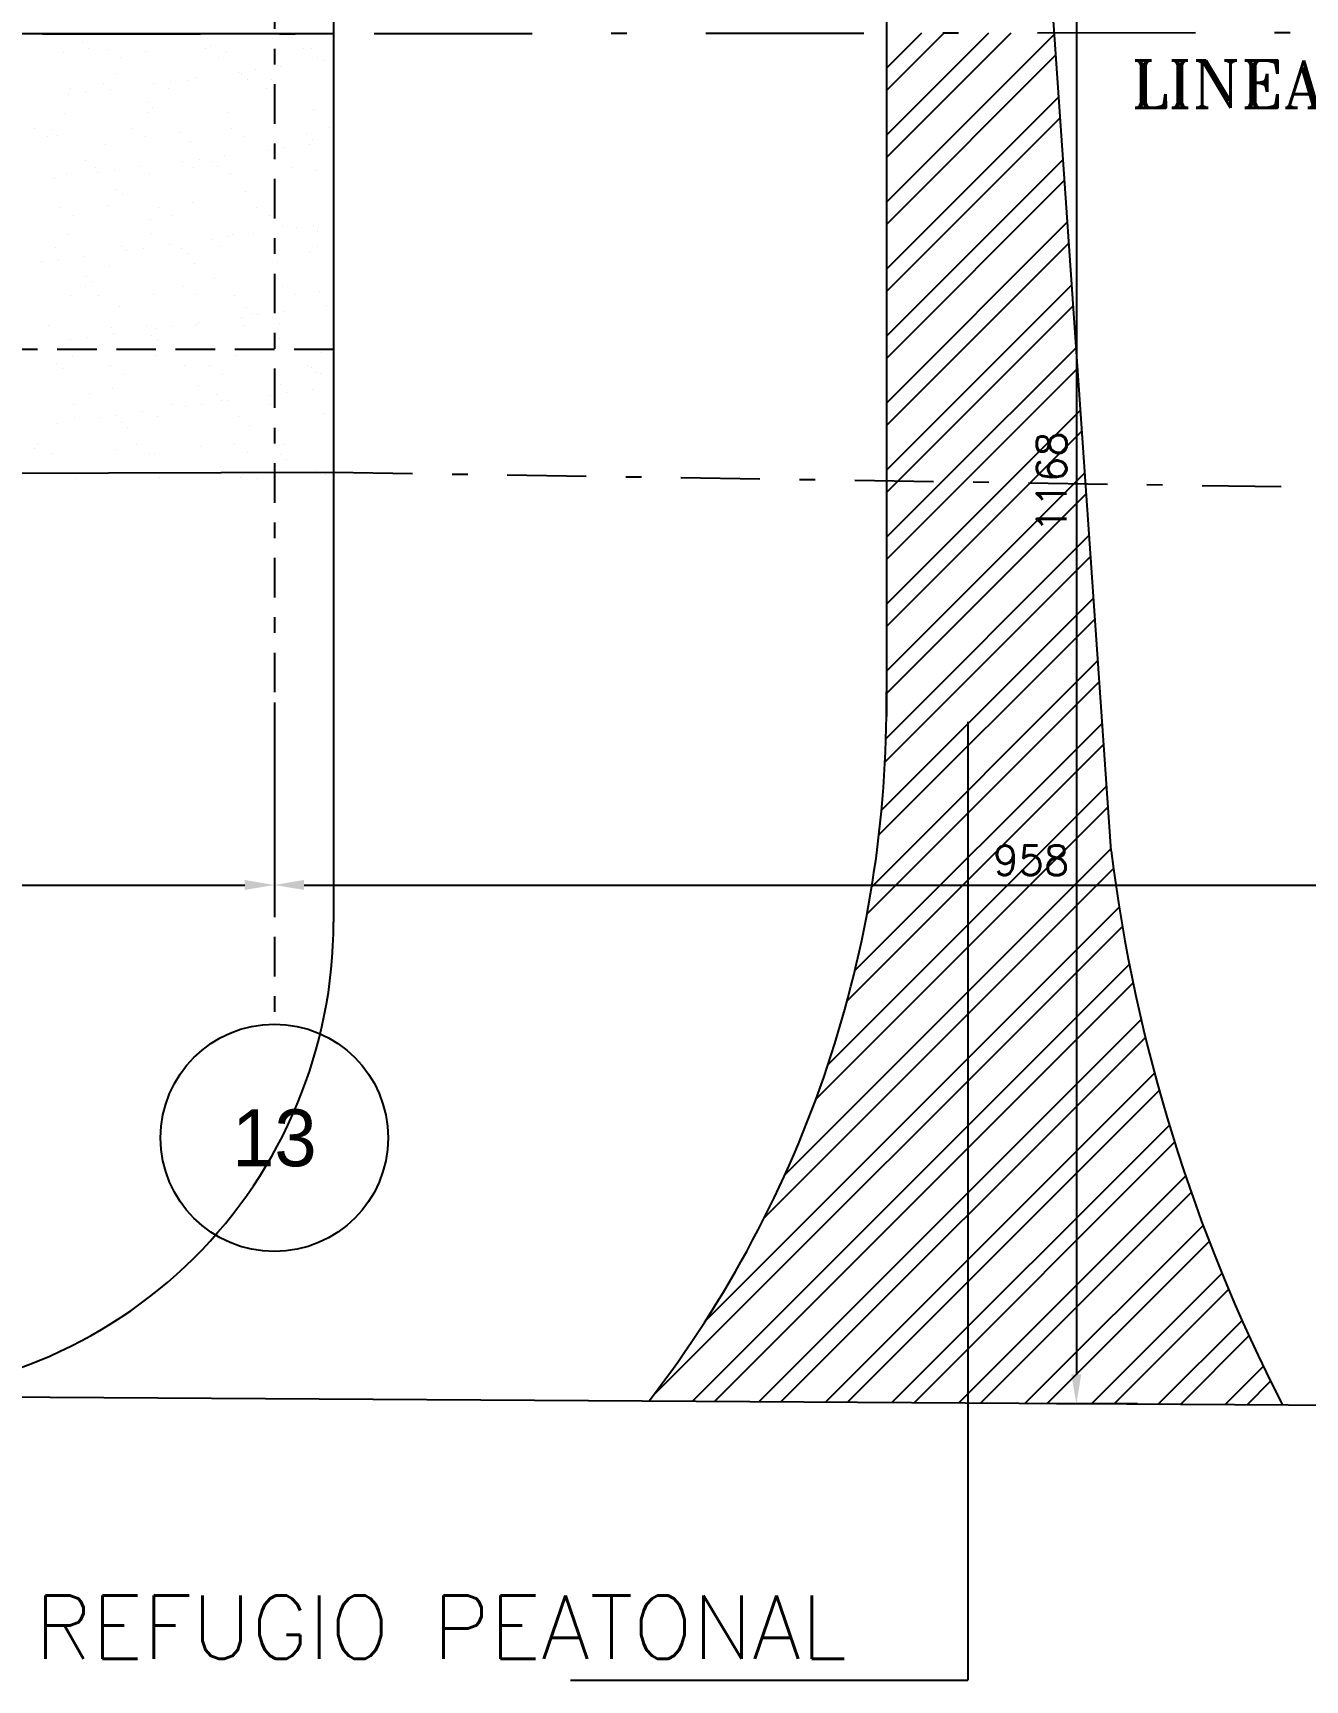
# Model space of a CAD drawing. Header units: millimetres. Extents: x 340 to 1003762, y 22 to 362022.
# Drawn here: x 457.62 to 465.68, y 23.54 to 33.98 of the extents above; entities that cross this region are included whole.
import ezdxf
from ezdxf.enums import TextEntityAlignment as Align
from ezdxf.xclip import XClip

# ---------------------------------------------------------------- set-up
doc = ezdxf.new("R2010")
doc.units = ezdxf.units.MM
doc.header["$XCLIPFRAME"] = 0
for name, pattern in [('LSBB_P_002 - PLANTA 1° NIVEL SALA DE VENTAS$0$DASHDOT', [1, 0.5, -0.25, 0, -0.25]), ('LSBB_P_002 - PLANTA 1° NIVEL SALA DE VENTAS$0$DASHDOT2', [0.5, 0.25, -0.125, 0, -0.125]), ('LSBB_P_002 - PLANTA 1° NIVEL SALA DE VENTAS$0$DASHDOTX2', [2, 1, -0.5, 0, -0.5]), ('LSBB_P_002 - PLANTA 1° NIVEL SALA DE VENTAS$0$HIDDEN', [0.375, 0.25, -0.125])]:
    doc.linetypes.add(name, pattern=pattern)
for name, color, linetype in [('LSBB_P_002 - PLANTA 1° NIVEL SALA DE VENTAS$0$01', 8, 'Continuous'), ('LSBB_P_002 - PLANTA 1° NIVEL SALA DE VENTAS$0$04', 3, 'Continuous'), ('LSBB_P_002 - PLANTA 1° NIVEL SALA DE VENTAS$0$COTAS 125', 2, 'Continuous'), ('LSBB_P_002 - PLANTA 1° NIVEL SALA DE VENTAS$0$COTAS-EXT', 4, 'Continuous'), ('LSBB_P_002 - PLANTA 1° NIVEL SALA DE VENTAS$0$DJAMB', 8, 'Continuous'), ('LSBB_P_002 - PLANTA 1° NIVEL SALA DE VENTAS$0$EJES', 8, 'LSBB_P_002 - PLANTA 1° NIVEL SALA DE VENTAS$0$DASHDOT2'), ('LSBB_P_002 - PLANTA 1° NIVEL SALA DE VENTAS$0$HATCH', 8, 'Continuous'), ('LSBB_P_002 - PLANTA 1° NIVEL SALA DE VENTAS$0$MUROS', 5, 'Continuous'), ('LSBB_P_002 - PLANTA 1° NIVEL SALA DE VENTAS$0$PAVIMENTOS', 8, 'Continuous'), ('XREF', 7, 'Continuous')]:
    doc.layers.add(name, color=color, linetype=linetype)
doc.styles.add('LSBB_P_002 - PLANTA 1° NIVEL SALA DE VENTAS$0$DIM', font='dim', dxfattribs={"width": 0.75})
doc.styles.add('LSBB_P_002 - PLANTA 1° NIVEL SALA DE VENTAS$0$ROMANS', font='romans')
doc.styles.add('LSBB_P_002 - PLANTA 1° NIVEL SALA DE VENTAS$0$ROMANT', font='romant')
doc.styles.add('LSBB_P_002 - PLANTA 1° NIVEL SALA DE VENTAS$0$STANDARD', font='txt')
doc.dimstyles.new('LSBB_P_002 - PLANTA 1° NIVEL SALA DE VENTAS$0$DIMENSION-125', dxfattribs={"dimscale": 125, "dimtxt": 0.0015, "dimasz": 0.0015, "dimexe": 0.001, "dimexo": 0.0005, "dimgap": 0.0005, "dimtad": 1, "dimdec": 0, "dimlfac": 100, "dimzin": 0, "dimdsep": 46, "dimtxsty": 'LSBB_P_002 - PLANTA 1° NIVEL SALA DE VENTAS$0$ROMANS', "dimcen": 0.004, "dimclrd": 4, "dimclre": 8, "dimclrt": 3, "dimadec": 0, "dimazin": 0, "dimtfac": 1, "dimtdec": 0, "dimtix": 1, "dimtofl": 0, "dimtmove": 2, "dimatfit": 3, "dimfxl": 0, "dimtolj": 1, "dimtzin": 0, "dimarcsym": 0})

# ---------------------------------------------------------------- blocks, each defined once
blk = doc.blocks.new('*D55')
at = {"layer": 'LSBB_P_002 - PLANTA 1° NIVEL SALA DE VENTAS$0$COTAS 125', "color": 8, "linetype": 'Continuous', "lineweight": -2, "transparency": 16777216}
for p, q in [((874.439, 244.555), (874.439, 243.275)), ((884.022, 244.555), (884.022, 243.275))]:
    blk.add_line(p, q, dxfattribs=at)
at = {"layer": 'LSBB_P_002 - PLANTA 1° NIVEL SALA DE VENTAS$0$COTAS 125', "linetype": 'Continuous', "lineweight": -2, "transparency": 16777216}
blk.add_line((874.627, 243.4), (883.834, 243.4), dxfattribs=at)
at = {"layer": 'LSBB_P_002 - PLANTA 1° NIVEL SALA DE VENTAS$0$COTAS 125', "transparency": 16777216}
for points in [[(874.627, 243.432), (874.627, 243.369), (874.439, 243.4)], [(883.834, 243.432), (883.834, 243.369), (884.022, 243.4)]]:
    blk.add_solid(points, dxfattribs=at)
at = {"layer": 'LSBB_P_002 - PLANTA 1° NIVEL SALA DE VENTAS$0$COTAS 125', "color": 2, "transparency": 16777216, "insert": (879.231, 243.557), "char_height": 0.1875, "attachment_point": 5, "style": 'LSBB_P_002 - PLANTA 1° NIVEL SALA DE VENTAS$0$ROMANS'}
blk.add_mtext('\\A1;958', dxfattribs=at)
blk = doc.blocks.new('*X42')
at = {"color": 0}
for p, q in [((600.961, 48.145), (601.609, 48.793)), ((600.961, 48.003), (601.75, 48.793)), ((600.961, 48.569), (601.184, 48.792)), ((600.961, 48.427), (601.326, 48.792)), ((600.961, 47.72), (602.025, 48.785)), ((600.961, 47.579), (602.034, 48.653)), ((600.961, 47.296), (602.053, 48.388)), ((600.961, 47.155), (602.062, 48.256)), ((600.961, 46.872), (602.08, 47.991)), ((600.961, 46.73), (602.089, 47.859)), ((600.961, 46.447), (602.108, 47.595)), ((600.961, 46.306), (602.117, 47.462)), ((600.961, 46.023), (602.135, 47.198)), ((601.034, 45.956), (602.144, 47.066)), ((601.313, 45.951), (602.163, 46.801)), ((601.452, 45.949), (602.172, 46.669)), ((601.731, 45.945), (602.19, 46.404)), ((601.87, 45.943), (602.199, 46.272)), ((602.149, 45.939), (602.218, 46.008)), ((600.961, 45.882), (601.034, 45.956)), ((600.961, 45.599), (601.313, 45.951)), ((600.961, 45.458), (601.452, 45.949)), ((600.961, 45.175), (601.731, 45.945)), ((600.961, 45.033), (601.87, 45.943)), ((600.961, 44.75), (602.149, 45.939)), ((600.961, 44.609), (602.227, 45.875)), ((600.958, 44.323), (602.245, 45.611)), ((600.952, 44.176), (602.254, 45.479)), ((600.93, 43.871), (602.273, 45.214)), ((600.913, 43.713), (602.282, 45.082)), ((600.868, 43.385), (602.3, 44.817)), ((600.838, 43.214), (602.309, 44.685)), ((600.761, 42.854), (602.328, 44.421)), ((600.713, 42.664), (602.337, 44.288)), ((600.592, 42.26), (602.355, 44.024)), ((600.515, 42.042), (602.364, 43.892)), ((600.319, 41.563), (602.383, 43.627)), ((600.19, 41.292), (602.398, 43.501)), ((599.813, 40.633), (602.435, 43.255)), ((599.482, 40.161), (602.455, 43.133)), ((599.732, 40.128), (602.499, 42.894)), ((599.873, 40.127), (602.523, 42.777)), ((600.154, 40.125), (602.573, 42.545)), ((600.295, 40.125), (602.601, 42.431)), ((600.576, 40.123), (602.658, 42.205)), ((600.716, 40.122), (602.688, 42.094)), ((600.997, 40.12), (602.752, 41.875)), ((601.138, 40.119), (602.785, 41.767)), ((601.419, 40.117), (602.855, 41.553)), ((601.559, 40.117), (602.891, 41.448)), ((601.84, 40.115), (602.966, 41.24)), ((601.981, 40.114), (603.005, 41.138)), ((602.262, 40.112), (603.085, 40.935)), ((602.403, 40.111), (603.127, 40.835)), ((602.684, 40.11), (603.212, 40.638)), ((602.824, 40.109), (603.256, 40.541)), ((603.105, 40.107), (603.347, 40.348)), ((603.246, 40.106), (603.393, 40.253))]:
    blk.add_line(p, q, dxfattribs=at)
blk = doc.blocks.new('*D67')
at = {"layer": 'LSBB_P_002 - PLANTA 1° NIVEL SALA DE VENTAS$0$COTAS 125', "color": 8, "linetype": 'Continuous', "lineweight": -2, "transparency": 16777216}
for p, q in [((877.668, 251.791), (879.642, 251.791)), ((879.905, 240.114), (879.392, 240.114))]:
    blk.add_line(p, q, dxfattribs=at)
at = {"layer": 'LSBB_P_002 - PLANTA 1° NIVEL SALA DE VENTAS$0$COTAS 125', "linetype": 'Continuous', "lineweight": -2, "transparency": 16777216}
blk.add_line((879.517, 251.603), (879.517, 240.301), dxfattribs=at)
at = {"layer": 'LSBB_P_002 - PLANTA 1° NIVEL SALA DE VENTAS$0$COTAS 125', "transparency": 16777216}
for points in [[(879.485, 251.603), (879.548, 251.603), (879.517, 251.791)], [(879.485, 240.301), (879.548, 240.301), (879.517, 240.114)]]:
    blk.add_solid(points, dxfattribs=at)
at = {"layer": 'LSBB_P_002 - PLANTA 1° NIVEL SALA DE VENTAS$0$COTAS 125', "color": 2, "transparency": 16777216, "insert": (879.36, 245.952), "char_height": 0.1875, "attachment_point": 5, "rotation": 90, "style": 'LSBB_P_002 - PLANTA 1° NIVEL SALA DE VENTAS$0$ROMANS'}
blk.add_mtext('\\A1;1168', dxfattribs=at)
blk = doc.blocks.new('*D68')
at = {"layer": 'LSBB_P_002 - PLANTA 1° NIVEL SALA DE VENTAS$0$COTAS 125', "color": 8, "linetype": 'Continuous', "lineweight": -2, "transparency": 16777216}
for p, q in [((867.439, 244.555), (867.439, 243.275)), ((874.439, 244.555), (874.439, 243.275))]:
    blk.add_line(p, q, dxfattribs=at)
at = {"layer": 'LSBB_P_002 - PLANTA 1° NIVEL SALA DE VENTAS$0$COTAS 125', "linetype": 'Continuous', "lineweight": -2, "transparency": 16777216}
blk.add_line((867.627, 243.4), (874.252, 243.4), dxfattribs=at)
at = {"layer": 'LSBB_P_002 - PLANTA 1° NIVEL SALA DE VENTAS$0$COTAS 125', "transparency": 16777216}
for points in [[(867.627, 243.432), (867.627, 243.369), (867.439, 243.4)], [(874.252, 243.432), (874.252, 243.369), (874.439, 243.4)]]:
    blk.add_solid(points, dxfattribs=at)
at = {"layer": 'LSBB_P_002 - PLANTA 1° NIVEL SALA DE VENTAS$0$COTAS 125', "color": 2, "transparency": 16777216, "insert": (870.939, 243.557), "char_height": 0.1875, "attachment_point": 5, "style": 'LSBB_P_002 - PLANTA 1° NIVEL SALA DE VENTAS$0$ROMANS'}
blk.add_mtext('\\A1;700', dxfattribs=at)
blk = doc.blocks.new('LSBB_P_002 - PLANTA 1° NIVEL SALA DE VENTAS$0$COLNUMC')
at = {"linetype": 'Continuous'}
blk.add_circle((0, 0), 0.5, dxfattribs=at)
at = {"linetype": 'Continuous', "style": 'LSBB_P_002 - PLANTA 1° NIVEL SALA DE VENTAS$0$DIM', "width": 0.75}
blk.add_attdef('COLUMN', text='', height=0.375, dxfattribs=at).set_placement((0, 0), align=Align.MIDDLE)
blk = doc.blocks.new('*X41')
at = {"color": 0}
for p, q in [((595.869, 48.729), (595.869, 48.729)), ((595.747, 48.669), (595.747, 48.669)), ((595.906, 48.696), (595.906, 48.696)), ((596.027, 48.689), (596.027, 48.689)), ((596.111, 48.636), (596.111, 48.636)), ((596.27, 48.676), (596.27, 48.676)), ((596.649, 48.691), (596.649, 48.691)), ((596.681, 48.712), (596.681, 48.712)), ((596.734, 48.637), (596.734, 48.637)), ((596.782, 48.674), (596.782, 48.674)), ((597.272, 48.692), (597.272, 48.692)), ((597.322, 48.693), (597.322, 48.693)), ((597.357, 48.638), (597.357, 48.638)), ((597.398, 48.615), (597.398, 48.615)), ((596.08, 48.536), (596.08, 48.536)), ((596.588, 48.508), (596.588, 48.508)), ((596.859, 48.544), (596.859, 48.544)), ((596.88, 48.529), (596.88, 48.529)), ((596.963, 48.558), (596.963, 48.558)), ((597.126, 48.579), (597.126, 48.579)), ((595.782, 48.402), (595.782, 48.402)), ((595.792, 48.441), (595.792, 48.441)), ((595.887, 48.416), (595.887, 48.416)), ((596, 48.469), (596, 48.469)), ((596.049, 48.437), (596.049, 48.437)), ((596.321, 48.473), (596.321, 48.473)), ((596.414, 48.442), (596.414, 48.442)), ((596.425, 48.487), (596.425, 48.487)), ((596.541, 48.488), (596.541, 48.488)), ((596.917, 48.495), (596.917, 48.495)), ((597.037, 48.443), (597.037, 48.443)), ((597.064, 48.495), (597.064, 48.495)), ((596.279, 48.354), (596.279, 48.354)), ((596.316, 48.32), (596.316, 48.32)), ((597.091, 48.336), (597.091, 48.336)), ((597.335, 48.308), (597.335, 48.308)), ((595.759, 48.284), (595.759, 48.284)), ((596.283, 48.291), (596.283, 48.291)), ((596.794, 48.288), (596.794, 48.288)), ((595.565, 48.187), (595.565, 48.187)), ((595.65, 48.134), (595.65, 48.134)), ((595.678, 48.178), (595.678, 48.178)), ((595.714, 48.144), (595.714, 48.144)), ((596.188, 48.189), (596.188, 48.189)), ((596.272, 48.135), (596.272, 48.135)), ((596.49, 48.16), (596.49, 48.16)), ((596.553, 48.103), (596.553, 48.103)), ((596.811, 48.19), (596.811, 48.19)), ((596.895, 48.136), (596.895, 48.136)), ((597.077, 48.11), (597.077, 48.11)), ((597.29, 48.154), (597.29, 48.154)), ((597.327, 48.12), (597.327, 48.12)), ((597.434, 48.191), (597.434, 48.191)), ((595.888, 47.985), (595.888, 47.985)), ((596.013, 48.084), (596.013, 48.084)), ((596.609, 47.993), (596.609, 47.993)), ((596.772, 48.015), (596.772, 48.015)), ((597.044, 48.05), (597.044, 48.05)), ((597.148, 48.064), (597.148, 48.064)), ((597.31, 48.085), (597.31, 48.085)), ((595.772, 47.899), (595.772, 47.899)), ((595.953, 47.94), (595.953, 47.94)), ((595.967, 47.909), (595.967, 47.909)), ((596.071, 47.922), (596.071, 47.922)), ((596.234, 47.944), (596.234, 47.944)), ((596.295, 47.905), (596.295, 47.905)), ((596.505, 47.979), (596.505, 47.979)), ((596.576, 47.941), (596.576, 47.941)), ((596.689, 47.978), (596.689, 47.978)), ((596.726, 47.944), (596.726, 47.944)), ((596.807, 47.903), (596.807, 47.903)), ((597.199, 47.943), (597.199, 47.943)), ((597.347, 47.922), (597.347, 47.922)), ((595.695, 47.873), (595.695, 47.873)), ((596.087, 47.803), (596.087, 47.803)), ((596.9, 47.785), (596.9, 47.785)), ((595.727, 47.687), (595.727, 47.687)), ((596.026, 47.698), (596.026, 47.698)), ((596.124, 47.769), (596.124, 47.769)), ((596.35, 47.688), (596.35, 47.688)), ((596.566, 47.718), (596.566, 47.718)), ((596.972, 47.689), (596.972, 47.689)), ((597.089, 47.724), (597.089, 47.724)), ((595.811, 47.633), (595.811, 47.633)), ((596.298, 47.609), (596.298, 47.609)), ((596.434, 47.634), (596.434, 47.634)), ((597.057, 47.635), (597.057, 47.635)), ((597.099, 47.602), (597.099, 47.602)), ((597.136, 47.569), (597.136, 47.569)), ((597.332, 47.57), (597.332, 47.57)), ((595.784, 47.513), (595.784, 47.513)), ((596.308, 47.52), (596.308, 47.52)), ((596.69, 47.486), (596.69, 47.486)), ((596.794, 47.5), (596.794, 47.5)), ((596.82, 47.517), (596.82, 47.517)), ((596.956, 47.521), (596.956, 47.521)), ((597.228, 47.557), (597.228, 47.557)), ((597.36, 47.537), (597.36, 47.537)), ((595.697, 47.434), (595.697, 47.434)), ((595.717, 47.358), (595.717, 47.358)), ((595.88, 47.379), (595.88, 47.379)), ((596.115, 47.439), (596.115, 47.439)), ((596.151, 47.415), (596.151, 47.415)), ((596.255, 47.429), (596.255, 47.429)), ((596.418, 47.45), (596.418, 47.45)), ((596.497, 47.427), (596.497, 47.427)), ((596.534, 47.393), (596.534, 47.393)), ((596.738, 47.441), (596.738, 47.441)), ((597.31, 47.409), (597.31, 47.409)), ((597.36, 47.442), (597.36, 47.442)), ((595.613, 47.344), (595.613, 47.344)), ((596.038, 47.313), (596.038, 47.313)), ((596.578, 47.332), (596.578, 47.332)), ((597.102, 47.339), (597.102, 47.339)), ((595.888, 47.186), (595.888, 47.186)), ((595.896, 47.251), (595.896, 47.251)), ((595.933, 47.218), (595.933, 47.218)), ((596.511, 47.187), (596.511, 47.187)), ((596.708, 47.234), (596.708, 47.234)), ((597.134, 47.188), (597.134, 47.188)), ((597.372, 47.152), (597.372, 47.152)), ((595.797, 47.128), (595.797, 47.128)), ((595.973, 47.132), (595.973, 47.132)), ((596.107, 47.058), (596.107, 47.058)), ((596.321, 47.135), (596.321, 47.135)), ((596.595, 47.133), (596.595, 47.133)), ((596.832, 47.132), (596.832, 47.132)), ((596.907, 47.051), (596.907, 47.051)), ((597.218, 47.134), (597.218, 47.134)), ((597.412, 47.063), (597.412, 47.063)), ((596.591, 46.947), (596.591, 46.947)), ((596.602, 46.957), (596.602, 46.957)), ((596.874, 46.992), (596.874, 46.992)), ((596.944, 47.018), (596.944, 47.018)), ((596.978, 47.006), (596.978, 47.006)), ((597.115, 46.954), (597.115, 46.954)), ((597.141, 47.027), (597.141, 47.027)), ((595.653, 46.937), (595.653, 46.937)), ((595.797, 46.851), (595.797, 46.851)), ((595.901, 46.864), (595.901, 46.864)), ((596.051, 46.928), (596.051, 46.928)), ((596.064, 46.886), (596.064, 46.886)), ((596.276, 46.939), (596.276, 46.939)), ((596.306, 46.876), (596.306, 46.876)), ((596.336, 46.921), (596.336, 46.921)), ((596.343, 46.842), (596.343, 46.842)), ((596.44, 46.935), (596.44, 46.935)), ((596.899, 46.94), (596.899, 46.94)), ((597.118, 46.858), (597.118, 46.858)), ((595.81, 46.743), (595.81, 46.743)), ((596.333, 46.749), (596.333, 46.749)), ((596.845, 46.747), (596.845, 46.747)), ((597.385, 46.766), (597.385, 46.766)), ((595.705, 46.7), (595.705, 46.7)), ((595.742, 46.666), (595.742, 46.666)), ((596.05, 46.685), (596.05, 46.685)), ((596.134, 46.631), (596.134, 46.631)), ((596.517, 46.683), (596.517, 46.683)), ((596.673, 46.686), (596.673, 46.686)), ((596.757, 46.632), (596.757, 46.632)), ((597.295, 46.687), (597.295, 46.687)), ((597.317, 46.676), (597.317, 46.676)), ((597.354, 46.642), (597.354, 46.642)), ((597.38, 46.634), (597.38, 46.634)), ((596.063, 46.542), (596.063, 46.542)), ((596.604, 46.562), (596.604, 46.562)), ((597.127, 46.568), (597.127, 46.568)), ((597.325, 46.534), (597.325, 46.534)), ((595.815, 46.437), (595.815, 46.437)), ((595.916, 46.507), (595.916, 46.507)), ((596.438, 46.438), (596.438, 46.438)), ((596.52, 46.428), (596.52, 46.428)), ((596.624, 46.442), (596.624, 46.442)), ((596.716, 46.5), (596.716, 46.5)), ((596.753, 46.466), (596.753, 46.466)), ((596.787, 46.463), (596.787, 46.463)), ((597.058, 46.499), (597.058, 46.499)), ((597.061, 46.439), (597.061, 46.439)), ((597.163, 46.512), (597.163, 46.512)), ((595.71, 46.321), (595.71, 46.321)), ((595.822, 46.357), (595.822, 46.357)), ((595.982, 46.357), (595.982, 46.357)), ((596.086, 46.371), (596.086, 46.371)), ((596.115, 46.325), (596.115, 46.325)), ((596.248, 46.392), (596.248, 46.392)), ((596.346, 46.364), (596.346, 46.364)), ((596.857, 46.361), (596.857, 46.361)), ((597.398, 46.381), (597.398, 46.381)), ((596.152, 46.291), (596.152, 46.291)), ((596.927, 46.307), (596.927, 46.307)), ((595.564, 46.159), (595.564, 46.159)), ((595.588, 46.183), (595.588, 46.183)), ((595.673, 46.129), (595.673, 46.129)), ((596.076, 46.157), (596.076, 46.157)), ((596.211, 46.184), (596.211, 46.184)), ((596.296, 46.13), (596.296, 46.13)), ((596.326, 46.131), (596.326, 46.131)), ((596.616, 46.176), (596.616, 46.176)), ((596.834, 46.185), (596.834, 46.185)), ((596.918, 46.132), (596.918, 46.132)), ((597.126, 46.124), (597.126, 46.124)), ((597.14, 46.183), (597.14, 46.183)), ((597.457, 46.186), (597.457, 46.186)), ((597.163, 46.091), (597.163, 46.091)), ((597.243, 46.005), (597.243, 46.005)), ((597.347, 46.019), (597.347, 46.019)), ((595.835, 45.972), (595.835, 45.972)), ((596.358, 45.978), (596.358, 45.978)), ((596.87, 45.976), (596.87, 45.976)), ((596.971, 45.969), (596.971, 45.969)), ((597.41, 45.995), (597.41, 45.995))]:
    blk.add_line(p, q, dxfattribs=at)
blk = doc.blocks.new('LSBB_P_002 - PLANTA 1° NIVEL SALA DE VENTAS', base_point=(223.57, 14.22))
at = {"layer": 'LSBB_P_002 - PLANTA 1° NIVEL SALA DE VENTAS$0$COTAS-EXT', "color": 8}
for p in [(878.83, 244.433), (876.315, 238.365)]:
    blk.add_line(p, (878.83, 238.365), dxfattribs=at)
at = {"layer": 'LSBB_P_002 - PLANTA 1° NIVEL SALA DE VENTAS$0$DJAMB', "linetype": 'LSBB_P_002 - PLANTA 1° NIVEL SALA DE VENTAS$0$HIDDEN'}
blk.add_line((874.814, 246.791), (778.806, 246.791), dxfattribs=at)
at = {"layer": 'LSBB_P_002 - PLANTA 1° NIVEL SALA DE VENTAS$0$EJES'}
blk.add_line((874.439, 334.854), (874.439, 242.519), dxfattribs=at)
at = {"layer": 'LSBB_P_002 - PLANTA 1° NIVEL SALA DE VENTAS$0$MUROS'}
for p, q in [((874.814, 289.455), (874.814, 248.791)), ((874.814, 248.791), (859.065, 248.791))]:
    blk.add_line(p, q, dxfattribs=at)
at = {"layer": 'LSBB_P_002 - PLANTA 1° NIVEL SALA DE VENTAS$0$MUROS', "color": 2, "linetype": 'LSBB_P_002 - PLANTA 1° NIVEL SALA DE VENTAS$0$DASHDOTX2'}
blk.add_line((780.571, 248.683), (887.206, 248.806), dxfattribs=at)
at = {"layer": 'LSBB_P_002 - PLANTA 1° NIVEL SALA DE VENTAS$0$MUROS', "color": 1, "linetype": 'LSBB_P_002 - PLANTA 1° NIVEL SALA DE VENTAS$0$DASHDOT'}
blk.add_lwpolyline([(874.814, 246.014), (884.022, 245.874), (878.275, 328.794), (853.72, 327.859), (829.355, 327.674), (828.944, 342.588)], dxfattribs=at)
at = {"layer": 'LSBB_P_002 - PLANTA 1° NIVEL SALA DE VENTAS$0$PAVIMENTOS'}
for p, q in [((878.314, 264.152), (878.314, 244.468)), ((879.738, 243.617), (878.314, 264.152)), ((874.814, 248.791), (874.814, 243.165)), ((867.91, 245.996), (874.814, 246.014))]:
    blk.add_line(p, q, dxfattribs=at)
blk.add_lwpolyline([(774.819, 240.591), (784.115, 240.718), (887.206, 240.068)], dxfattribs=at)
for centre, radius, start, end in [((871.087, 244.546), 7.228, 322.3848, 0.6177), ((890.166, 244.918), 10.509, 187.1091, 207.2335), ((871.814, 243.165), 3, 269.6392, 0)]:
    blk.add_arc(centre, radius, start, end, dxfattribs=at)
at = {"layer": 'LSBB_P_002 - PLANTA 1° NIVEL SALA DE VENTAS$0$04', "color": 3}
ref = blk.add_blockref('LSBB_P_002 - PLANTA 1° NIVEL SALA DE VENTAS$0$COLNUMC', (874.439, 241.799), dxfattribs=dict(at, xscale=1.439999999999998, yscale=1.439999999999998, zscale=1.439999999999998, rotation=90.00000001175188))
ref.add_attrib('COLUMN', '13', dxfattribs={"layer": '0', "height": 0.36, "rotation": 0, "style": 'LSBB_P_002 - PLANTA 1° NIVEL SALA DE VENTAS$0$STANDARD'}).set_placement((874.439, 241.799), align=Align.MIDDLE)
at = {"layer": 'LSBB_P_002 - PLANTA 1° NIVEL SALA DE VENTAS$0$HATCH'}
for name in ['*X42', '*X41']:
    blk.add_blockref(name, (277.354, 200.004), dxfattribs=at)
at = {"layer": 'LSBB_P_002 - PLANTA 1° NIVEL SALA DE VENTAS$0$01', "color": 2, "style": 'LSBB_P_002 - PLANTA 1° NIVEL SALA DE VENTAS$0$ROMANT'}
blk.add_text('LINEA DE EDIFICACION', height=0.3, rotation=0.0113, dxfattribs=at).set_placement((879.864, 248.322))
at = {"layer": 'LSBB_P_002 - PLANTA 1° NIVEL SALA DE VENTAS$0$01', "style": 'LSBB_P_002 - PLANTA 1° NIVEL SALA DE VENTAS$0$ROMANS'}
blk.add_text('REFUGIO PEATONAL', height=0.4, rotation=0, dxfattribs=at).set_placement((872.922, 238.5))
at = {"layer": 'LSBB_P_002 - PLANTA 1° NIVEL SALA DE VENTAS$0$COTAS 125', "color": 2}
dim = blk.add_linear_dim(base=(879.517, 240.114), p1=(877.606, 251.791), p2=(879.967, 240.114), angle=90, dimstyle='LSBB_P_002 - PLANTA 1° NIVEL SALA DE VENTAS$0$DIMENSION-125', override={"dimclrd": 256, "dimclrt": 2, "dimfxl": 0.005}, dxfattribs=at)
dim.commit()
dim.dimension.update_dxf_attribs({"geometry": '*D67', "text_midpoint": (879.36, 245.952)})
for base, p1, p2, picture, middle in [((874.439, 243.4), (867.439, 244.617), (874.439, 244.617), '*D68', (870.939, 243.557)), ((884.022, 243.4), (874.439, 244.617), (884.022, 244.617), '*D55', (879.231, 243.557))]:
    dim = blk.add_linear_dim(base=base, p1=p1, p2=p2, dimstyle='LSBB_P_002 - PLANTA 1° NIVEL SALA DE VENTAS$0$DIMENSION-125', override={"dimclrd": 256, "dimclrt": 2, "dimfxl": 0.005}, dxfattribs=at)
    dim.commit()
    dim.dimension.update_dxf_attribs({"geometry": picture, "text_midpoint": middle})

msp = doc.modelspace()

# ---------------------------------------------------------------- block references
at = {"layer": 'XREF'}
ref = msp.add_blockref('LSBB_P_002 - PLANTA 1° NIVEL SALA DE VENTAS', (-191.719, -200.6), dxfattribs=at)
XClip(ref).set_block_clipping_path([(755.454857474, 236.6800249606), (887.3150098981, 333.6713636781)])

doc.saveas('drawing.dxf')
